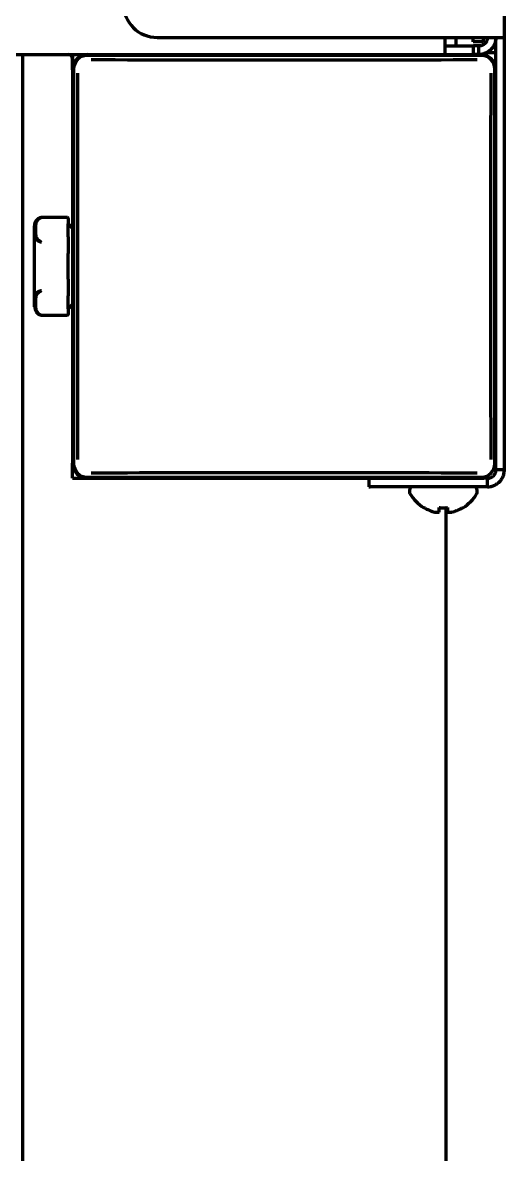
# Model space of a CAD drawing. Header units: inches. Extents: x -2983 to 7024, y 422 to 5529.
# Drawn here: x 6930.7 to 6987.6, y 2142.1 to 2275.6 of the extents above; entities that cross this region are included whole.
import ezdxf

# ---------------------------------------------------------------- set-up
doc = ezdxf.new("R2010")
doc.units = ezdxf.units.IN

msp = doc.modelspace()

# ---------------------------------------------------------------- linework, layer by layer
at = {"linetype": 'Continuous', "lineweight": 70}
for p, q in [((6987.62, 2273.89), (6987.62, 3925.41)), ((6946.62, 2273.89), (6985.62, 2273.89)), ((6980.62, 2271.89), (6980.62, 2273.89)), ((6981.92, 2272.89), (6981.92, 2273.89)), ((6983.92, 2273.39), (6983.92, 2273.89)), ((6985.12, 2273.89), (6985.12, 2273.39)), ((6985.62, 2273.89), (6987.62, 2273.89)), ((6986.62, 2222.89), (6986.62, 2273.89)), ((6987.62, 2222.89), (6987.62, 2273.89)), ((6980.62, 2272.89), (6983.96, 2272.89)), ((6985.12, 2273.39), (6983.92, 2273.39)), ((6984.62, 2272.89), (6983.96, 2272.89)), ((6983.96, 2271.89), (6983.96, 2272.89)), ((6984.62, 2271.89), (6984.62, 2272.89)), ((6102.62, 2271.89), (6980.62, 2271.89)), ((6930.72, 2271.89), (6930.72, 2141.39)), ((6936.62, 2271.89), (6936.62, 2270.09)), ((6936.62, 2270.09), (6936.62, 2271.39)), ((6984.9, 2271.77), (6938.35, 2271.77)), ((6980.62, 2271.89), (6983.96, 2271.89)), ((6984.62, 2271.89), (6983.96, 2271.89)), ((6984.82, 2271.89), (6984.62, 2271.89)), ((6986.62, 2272.09), (6985.62, 2272.09)), ((6936.62, 2270.09), (6936.62, 2223.69)), ((6936.75, 2270.17), (6936.75, 2223.62)), ((6986.5, 2223.62), (6986.5, 2270.17)), ((6986.62, 2223.69), (6986.62, 2270.09)), ((6936.02, 2252.65), (6932.96, 2252.65)), ((6936.12, 2252.55), (6936.12, 2251.89)), ((6932.12, 2242.12), (6932.12, 2251.67)), ((6936.12, 2251.54), (6936.12, 2251.89)), ((6936.12, 2251.89), (6936.62, 2251.39)), ((6936.12, 2250.38), (6936.12, 2251.54)), ((6936.12, 2250.38), (6936.12, 2249.72)), ((6936.12, 2249.72), (6936.12, 2248.4)), ((6936.12, 2247.25), (6936.12, 2248.4)), ((6936.12, 2246.54), (6936.12, 2247.25)), ((6936.12, 2245.38), (6936.12, 2246.54)), ((6936.12, 2245.38), (6936.12, 2244.06)), ((6936.12, 2244.06), (6936.12, 2243.4)), ((6936.12, 2242.25), (6936.12, 2243.4)), ((6936.62, 2242.39), (6936.12, 2241.89)), ((6936.12, 2241.89), (6936.12, 2242.25)), ((6936.12, 2241.89), (6936.12, 2241.23)), ((6932.78, 2241.18), (6932.93, 2241.14)), ((6932.96, 2241.13), (6936.02, 2241.13)), ((6936.62, 2221.89), (6936.62, 2223.69)), ((6987.62, 2222.89), (6986.62, 2222.89)), ((6936.62, 2221.89), (6938.42, 2221.89)), ((6938.35, 2222.02), (6984.9, 2222.02)), ((6938.42, 2221.89), (6984.82, 2221.89)), ((6971.62, 2221.89), (6971.78, 2221.89)), ((6971.62, 2221.89), (6971.62, 2220.89)), ((6985.62, 2221.89), (6971.78, 2221.89)), ((6978.67, 2221.89), (6978.67, 2221.89)), ((6982.18, 2221.89), (6982.18, 2221.89)), ((6985.62, 2220.89), (6985.62, 2221.89)), ((6971.62, 2220.89), (6971.78, 2220.89)), ((6985.62, 2220.89), (6971.78, 2220.89)), ((6976.42, 2220.49), (6976.42, 2220.29)), ((6984.42, 2220.29), (6984.42, 2220.49)), ((6978.12, 2218.41), (6978.12, 2218.45)), ((6980.72, 2218.45), (6980.72, 2141.39)), ((6982.72, 2218.45), (6982.72, 2218.41))]:
    msp.add_line(p, q, dxfattribs=at)
for centre, radius, start, end in [((6946.62, 2277.89), 4, 180, 270), ((6936.12, 2271.39), 0.5, 0, 90), ((6938.42, 2270.09), 1.8, 90, 180), ((6984.82, 2270.09), 1.8, 0, 90), ((6933.12, 2251.67), 1, 100.7805, 180), ((6932.96, 2252.55), 0.1, 90, 100.6386), ((6936.02, 2252.55), 0.1, 0, 90), ((6932.96, 2241.23), 0.1, 259.3614, 270), ((6936.02, 2241.23), 0.1, 270, 0), ((6938.42, 2223.69), 1.8, 180, 270), ((6984.82, 2223.69), 1.8, 270, 292.957), ((6976.82, 2220.49), 0.4, 90, 180), ((6976.82, 2220.29), 0.4, 180, 210.3012), ((6980.62, 2222.51), 4.8, 210.3012, 238.6273), ((6980.23, 2222.51), 4.8, 301.3727, 329.6988), ((6984.02, 2220.49), 0.4, 0, 90), ((6984.02, 2220.29), 0.4, 329.6988, 0)]:
    msp.add_arc(centre, radius, start, end, dxfattribs=at)
for centre, major_axis, ratio, start_param, end_param in [((6938.35, 2270.17), (-1.13, 1.13), 0.999695, 5.497939, 7.068431), ((6961.62, 2274.64), (-193.8, 0), 0.017452, 1.452938, 1.688654), ((6984.9, 2270.17), (1.13, 1.13), 0.999695, 5.497939, 7.068431), ((6933.88, 2246.89), (0, 193.8), 0.017452, 4.594531, 4.830247), ((6989.37, 2246.89), (0, -193.8), 0.017452, 4.594531, 4.830247), ((6938.35, 2223.62), (-1.13, -1.13), 0.999695, 5.497939, 7.068431), ((6984.9, 2223.62), (1.13, -1.13), 0.999695, 5.497939, 7.068431), ((6961.62, 2219.15), (193.8, 0), 0.017452, 1.452938, 1.688654)]:
    msp.add_ellipse(centre, major_axis=major_axis, ratio=ratio, start_param=start_param, end_param=end_param, dxfattribs=at)
for points, knots in [([(6983.92, 2273.39), (6983.92, 2273.46), (6983.92, 2273.6), (6983.91, 2273.77), (6983.91, 2273.86), (6983.9, 2273.89)], [0, 0, 0, 0, 0.417166, 0.834333, 1, 1, 1, 1]), ([(6932.94, 2252.65), (6932.91, 2252.64), (6932.88, 2252.64), (6932.82, 2252.62), (6932.79, 2252.61), (6932.74, 2252.59), (6932.71, 2252.58), (6932.68, 2252.56), (6932.67, 2252.55), (6932.64, 2252.54), (6932.63, 2252.53), (6932.58, 2252.5), (6932.54, 2252.47), (6932.47, 2252.41), (6932.44, 2252.38), (6932.4, 2252.33), (6932.39, 2252.32), (6932.36, 2252.29), (6932.35, 2252.27), (6932.32, 2252.22), (6932.3, 2252.19), (6932.25, 2252.09), (6932.23, 2252.02), (6932.2, 2251.92), (6932.19, 2251.88), (6932.18, 2251.82), (6932.17, 2251.78), (6932.16, 2251.68), (6932.15, 2251.61), (6932.14, 2251.48), (6932.14, 2251.41), (6932.13, 2251.28), (6932.13, 2251.15), (6932.13, 2251.02), (6932.14, 2250.89), (6932.14, 2250.82), (6932.15, 2250.7), (6932.16, 2250.64), (6932.17, 2250.54), (6932.18, 2250.51), (6932.19, 2250.45), (6932.2, 2250.42), (6932.23, 2250.33), (6932.25, 2250.27), (6932.3, 2250.18), (6932.32, 2250.15), (6932.36, 2250.09), (6932.39, 2250.06), (6932.43, 2250.02), (6932.44, 2250), (6932.47, 2249.98), (6932.49, 2249.96), (6932.54, 2249.93), (6932.58, 2249.9), (6932.63, 2249.87), (6932.64, 2249.87), (6932.67, 2249.85), (6932.68, 2249.85), (6932.71, 2249.83), (6932.74, 2249.82), (6932.78, 2249.81), (6932.79, 2249.81), (6932.82, 2249.8), (6932.83, 2249.79), (6932.88, 2249.78), (6932.91, 2249.78), (6932.94, 2249.77)], [0, 0, 0, 0, 0.015625, 0.015625, 0.03125, 0.03125, 0.046875, 0.046875, 0.054687, 0.054687, 0.0625, 0.0625, 0.09375, 0.09375, 0.125, 0.125, 0.140625, 0.140625, 0.15625, 0.15625, 0.1875, 0.1875, 0.25, 0.25, 0.28125, 0.28125, 0.3125, 0.3125, 0.375, 0.375, 0.4375, 0.4375, 0.5, 0.5625, 0.5625, 0.625, 0.625, 0.6875, 0.6875, 0.71875, 0.71875, 0.75, 0.75, 0.8125, 0.8125, 0.84375, 0.84375, 0.875, 0.875, 0.890625, 0.890625, 0.90625, 0.90625, 0.9375, 0.9375, 0.945312, 0.945312, 0.953125, 0.953125, 0.96875, 0.96875, 0.976562, 0.976562, 0.984375, 0.984375, 1, 1, 1, 1]), ([(6932.96, 2252.64), (6932.93, 2252.63), (6932.9, 2252.62), (6932.86, 2252.61), (6932.84, 2252.61), (6932.82, 2252.6), (6932.81, 2252.59), (6932.77, 2252.58), (6932.74, 2252.57), (6932.7, 2252.54), (6932.68, 2252.53), (6932.62, 2252.49), (6932.59, 2252.47), (6932.53, 2252.41), (6932.5, 2252.38), (6932.46, 2252.34), (6932.45, 2252.32), (6932.43, 2252.29), (6932.42, 2252.28), (6932.39, 2252.23), (6932.38, 2252.2), (6932.34, 2252.11), (6932.31, 2252.05), (6932.29, 2251.95), (6932.28, 2251.92), (6932.27, 2251.86), (6932.27, 2251.83), (6932.25, 2251.73), (6932.25, 2251.67), (6932.24, 2251.54), (6932.23, 2251.41), (6932.23, 2251.22), (6932.23, 2251.1), (6932.24, 2250.97), (6932.24, 2250.9), (6932.25, 2250.78), (6932.25, 2250.71), (6932.27, 2250.62), (6932.27, 2250.59), (6932.28, 2250.52), (6932.29, 2250.49), (6932.31, 2250.4), (6932.34, 2250.34), (6932.38, 2250.24), (6932.39, 2250.21), (6932.43, 2250.15), (6932.45, 2250.12), (6932.49, 2250.08), (6932.5, 2250.06), (6932.53, 2250.03), (6932.54, 2250.02), (6932.59, 2249.98), (6932.62, 2249.95), (6932.68, 2249.91), (6932.7, 2249.9), (6932.74, 2249.88), (6932.77, 2249.87), (6932.8, 2249.85), (6932.82, 2249.85), (6932.84, 2249.84), (6932.86, 2249.83), (6932.9, 2249.82), (6932.93, 2249.81), (6932.96, 2249.81)], [0, 0, 0, 0, 0.015625, 0.015625, 0.023437, 0.023437, 0.03125, 0.03125, 0.046875, 0.046875, 0.0625, 0.0625, 0.09375, 0.09375, 0.125, 0.125, 0.140625, 0.140625, 0.15625, 0.15625, 0.1875, 0.1875, 0.25, 0.25, 0.28125, 0.28125, 0.3125, 0.3125, 0.375, 0.375, 0.4375, 0.5, 0.5625, 0.5625, 0.625, 0.625, 0.6875, 0.6875, 0.71875, 0.71875, 0.75, 0.75, 0.8125, 0.8125, 0.84375, 0.84375, 0.875, 0.875, 0.890625, 0.890625, 0.90625, 0.90625, 0.9375, 0.9375, 0.953125, 0.953125, 0.96875, 0.96875, 0.976562, 0.976562, 0.984375, 0.984375, 1, 1, 1, 1]), ([(6932.94, 2244.01), (6932.91, 2244.01), (6932.88, 2244), (6932.82, 2243.99), (6932.79, 2243.98), (6932.74, 2243.96), (6932.71, 2243.95), (6932.68, 2243.94), (6932.67, 2243.93), (6932.64, 2243.92), (6932.63, 2243.91), (6932.58, 2243.88), (6932.54, 2243.86), (6932.47, 2243.81), (6932.44, 2243.78), (6932.4, 2243.74), (6932.39, 2243.72), (6932.36, 2243.69), (6932.35, 2243.68), (6932.32, 2243.64), (6932.3, 2243.61), (6932.25, 2243.52), (6932.23, 2243.46), (6932.2, 2243.37), (6932.19, 2243.34), (6932.18, 2243.27), (6932.17, 2243.24), (6932.16, 2243.15), (6932.15, 2243.09), (6932.14, 2242.96), (6932.14, 2242.89), (6932.13, 2242.77), (6932.13, 2242.64), (6932.13, 2242.5), (6932.14, 2242.37), (6932.14, 2242.31), (6932.15, 2242.17), (6932.16, 2242.1), (6932.17, 2242), (6932.18, 2241.97), (6932.19, 2241.9), (6932.2, 2241.87), (6932.23, 2241.76), (6932.25, 2241.7), (6932.3, 2241.6), (6932.32, 2241.56), (6932.36, 2241.5), (6932.39, 2241.47), (6932.43, 2241.42), (6932.44, 2241.4), (6932.47, 2241.37), (6932.49, 2241.36), (6932.54, 2241.31), (6932.58, 2241.28), (6932.63, 2241.25), (6932.64, 2241.24), (6932.67, 2241.23), (6932.68, 2241.23), (6932.71, 2241.21), (6932.74, 2241.2), (6932.78, 2241.18), (6932.79, 2241.18), (6932.82, 2241.17), (6932.83, 2241.16), (6932.88, 2241.15), (6932.91, 2241.14), (6932.94, 2241.14)], [0, 0, 0, 0, 0.015625, 0.015625, 0.03125, 0.03125, 0.046875, 0.046875, 0.054688, 0.054688, 0.0625, 0.0625, 0.09375, 0.09375, 0.125, 0.125, 0.140625, 0.140625, 0.15625, 0.15625, 0.1875, 0.1875, 0.25, 0.25, 0.28125, 0.28125, 0.3125, 0.3125, 0.375, 0.375, 0.4375, 0.4375, 0.5, 0.5625, 0.5625, 0.625, 0.625, 0.6875, 0.6875, 0.71875, 0.71875, 0.75, 0.75, 0.8125, 0.8125, 0.84375, 0.84375, 0.875, 0.875, 0.890625, 0.890625, 0.90625, 0.90625, 0.9375, 0.9375, 0.945313, 0.945313, 0.953125, 0.953125, 0.96875, 0.96875, 0.976563, 0.976563, 0.984375, 0.984375, 1, 1, 1, 1]), ([(6932.96, 2243.98), (6932.93, 2243.97), (6932.9, 2243.96), (6932.86, 2243.95), (6932.84, 2243.95), (6932.82, 2243.94), (6932.8, 2243.93), (6932.77, 2243.92), (6932.74, 2243.91), (6932.7, 2243.88), (6932.68, 2243.87), (6932.62, 2243.83), (6932.59, 2243.81), (6932.52, 2243.75), (6932.5, 2243.72), (6932.46, 2243.68), (6932.45, 2243.66), (6932.43, 2243.63), (6932.42, 2243.62), (6932.39, 2243.57), (6932.38, 2243.54), (6932.34, 2243.45), (6932.31, 2243.39), (6932.29, 2243.29), (6932.28, 2243.26), (6932.27, 2243.2), (6932.27, 2243.16), (6932.25, 2243.07), (6932.25, 2243.01), (6932.24, 2242.88), (6932.23, 2242.75), (6932.23, 2242.56), (6932.23, 2242.43), (6932.24, 2242.31), (6932.24, 2242.24), (6932.25, 2242.12), (6932.25, 2242.05), (6932.27, 2241.96), (6932.27, 2241.93), (6932.28, 2241.86), (6932.29, 2241.83), (6932.31, 2241.74), (6932.34, 2241.68), (6932.38, 2241.58), (6932.39, 2241.55), (6932.43, 2241.49), (6932.45, 2241.46), (6932.49, 2241.42), (6932.5, 2241.4), (6932.53, 2241.37), (6932.54, 2241.36), (6932.59, 2241.32), (6932.62, 2241.29), (6932.68, 2241.25), (6932.7, 2241.24), (6932.74, 2241.22), (6932.77, 2241.21), (6932.81, 2241.19), (6932.82, 2241.19), (6932.84, 2241.18), (6932.86, 2241.17), (6932.9, 2241.16), (6932.93, 2241.15), (6932.96, 2241.15)], [0, 0, 0, 0, 0.015625, 0.015625, 0.023437, 0.023437, 0.03125, 0.03125, 0.046875, 0.046875, 0.0625, 0.0625, 0.09375, 0.09375, 0.125, 0.125, 0.140625, 0.140625, 0.15625, 0.15625, 0.1875, 0.1875, 0.25, 0.25, 0.28125, 0.28125, 0.3125, 0.3125, 0.375, 0.375, 0.4375, 0.5, 0.5625, 0.5625, 0.625, 0.625, 0.6875, 0.6875, 0.71875, 0.71875, 0.75, 0.75, 0.8125, 0.8125, 0.84375, 0.84375, 0.875, 0.875, 0.890625, 0.890625, 0.90625, 0.90625, 0.9375, 0.9375, 0.953125, 0.953125, 0.96875, 0.96875, 0.976563, 0.976563, 0.984375, 0.984375, 1, 1, 1, 1]), ([(6978.12, 2218.45), (6978.33, 2218.32), (6978.54, 2218.21), (6978.86, 2218.08), (6978.97, 2218.03), (6979.2, 2217.96), (6979.31, 2217.93), (6979.42, 2217.9)], [0, 0, 0, 0, 0.5, 0.5, 0.75, 0.75, 1, 1, 1, 1]), ([(6980.92, 2218.45), (6980.92, 2218.32), (6980.92, 2218.21), (6980.92, 2218.08), (6980.92, 2218.03), (6980.92, 2217.96), (6980.92, 2217.93), (6980.92, 2217.9)], [0, 0, 0, 0, 0.5, 0.5, 0.75, 0.75, 1, 1, 1, 1])]:
    msp.add_open_spline(points, degree=3, knots=knots, dxfattribs=at)
for points in [[(6985.62, 2273.89), (6985.62, 2273.84), (6985.62, 2273.75), (6985.59, 2273.61), (6985.54, 2273.47), (6985.47, 2273.35), (6985.38, 2273.24), (6985.28, 2273.13), (6985.17, 2273.05), (6985.04, 2272.98), (6984.91, 2272.93), (6984.77, 2272.9), (6984.67, 2272.89), (6984.62, 2272.89)], [(6986.62, 2273.89), (6986.62, 2273.82), (6986.62, 2273.68), (6986.58, 2273.48), (6986.53, 2273.27), (6986.45, 2273.08), (6986.36, 2272.89), (6986.25, 2272.71), (6986.11, 2272.55), (6985.97, 2272.4), (6985.8, 2272.27), (6985.63, 2272.16), (6985.44, 2272.06), (6985.24, 2271.99), (6985.04, 2271.93), (6984.83, 2271.9), (6984.69, 2271.89), (6984.62, 2271.89)], [(6985.62, 2221.89), (6985.68, 2221.89), (6985.78, 2221.9), (6985.93, 2221.94), (6986.08, 2222), (6986.21, 2222.08), (6986.33, 2222.18), (6986.44, 2222.3), (6986.52, 2222.44), (6986.58, 2222.58), (6986.62, 2222.74), (6986.62, 2222.84), (6986.62, 2222.89)], [(6985.62, 2220.89), (6985.7, 2220.89), (6985.85, 2220.9), (6986.07, 2220.94), (6986.29, 2221), (6986.49, 2221.09), (6986.69, 2221.19), (6986.87, 2221.33), (6987.04, 2221.47), (6987.19, 2221.64), (6987.32, 2221.83), (6987.43, 2222.02), (6987.52, 2222.23), (6987.58, 2222.45), (6987.62, 2222.67), (6987.62, 2222.82), (6987.62, 2222.89)], [(6979.42, 2217.9), (6979.45, 2217.89), (6979.5, 2217.89), (6979.57, 2217.88), (6979.64, 2217.88), (6979.71, 2217.88), (6979.78, 2217.88), (6979.85, 2217.89), (6979.9, 2217.89), (6979.92, 2217.9)], [(6979.92, 2217.9), (6979.92, 2217.91), (6979.92, 2217.94), (6979.92, 2217.99), (6979.92, 2218.05), (6979.92, 2218.11), (6979.92, 2218.17), (6979.92, 2218.25), (6979.92, 2218.34), (6979.92, 2218.41), (6979.92, 2218.45)], [(6979.92, 2218.45), (6980.09, 2218.42), (6980.42, 2218.4), (6980.76, 2218.42), (6980.92, 2218.45)], [(6980.92, 2217.9), (6980.95, 2217.89), (6981, 2217.89), (6981.08, 2217.88), (6981.15, 2217.88), (6981.22, 2217.88), (6981.29, 2217.88), (6981.36, 2217.89), (6981.4, 2217.89), (6981.42, 2217.9)], [(6981.42, 2217.9), (6981.48, 2217.91), (6981.59, 2217.94), (6981.75, 2217.99), (6981.91, 2218.05), (6982.06, 2218.11), (6982.21, 2218.17), (6982.37, 2218.25), (6982.54, 2218.34), (6982.66, 2218.41), (6982.72, 2218.45)]]:
    msp.add_open_spline(points, degree=3, dxfattribs=at)

doc.saveas('drawing.dxf')
